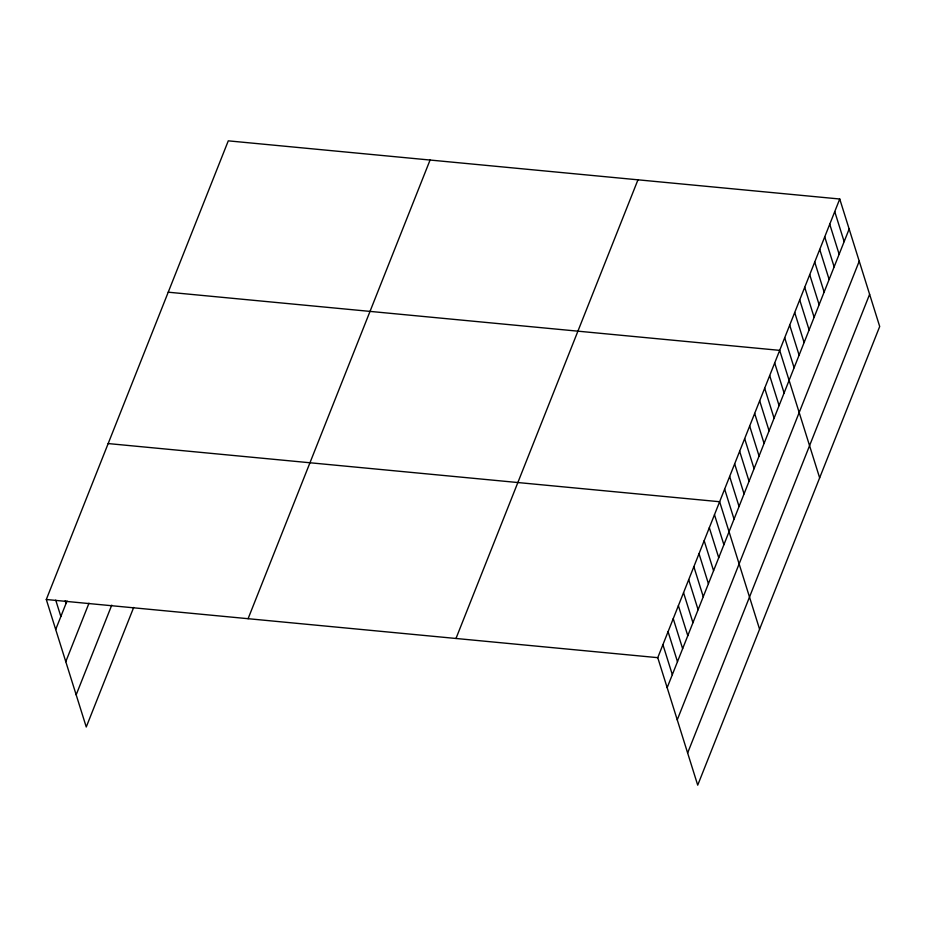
<?xml version="1.0" encoding="UTF-8"?>
<svg xmlns="http://www.w3.org/2000/svg" width="926" height="926" viewBox="0 0 926 926"><rect width="100%" height="100%" fill="white"/><g stroke="black" fill="none" stroke-linecap="round" stroke-linejoin="round"><path stroke-width="1.39" d="M133.691 607.433L86.257 726.991L46.3 599.504L228.282 140.845L839.743 199.009L879.7 326.496L697.718 785.155L657.761 657.668L839.743 199.009M55.699 629.506L67.042 600.916M65.781 661.673L88.989 603.196M76.175 694.824L111.745 605.153M248.087 618.707L430.069 160.036M455.986 638.477L637.968 179.806M667.171 687.671L849.154 229.011M677.253 719.849L859.235 261.178M687.636 752.988L869.618 294.318M168.231 292.199L779.692 350.364L819.649 477.851M108.168 443.566L719.641 501.73L759.586 629.217M46.3 599.504L657.761 657.668M834.743 211.614L844.142 241.617M829.742 224.231L839.141 254.233M824.73 236.848L834.141 266.85M819.73 249.453L829.129 279.455M814.73 262.07L824.128 292.072M809.718 274.686L819.128 304.689M804.717 287.303L814.116 317.294M799.717 299.908L809.116 329.911M794.705 312.525L804.104 342.527M789.704 325.142L799.103 355.144M784.692 337.747L794.103 367.749M774.692 362.98L784.09 392.983M769.68 375.597L779.09 405.588M764.679 388.202L774.078 418.205M759.679 400.819L769.078 430.821M754.667 413.436L764.077 443.438M749.666 426.041L759.065 456.043M744.666 438.658L754.065 468.66M739.654 451.275L749.065 481.277M734.654 463.88L744.053 493.882M729.653 476.496L739.052 506.499M724.641 489.113L734.04 519.116M714.478 514.717L723.889 544.72M709.328 527.716L718.726 557.718M704.165 540.715L713.576 570.717M699.014 553.702L708.413 583.704M693.863 566.7L703.262 596.703M688.701 579.699L698.1 609.702M683.55 592.698L692.949 622.7M678.388 605.685L687.787 635.687M673.237 618.684L682.636 648.686M668.074 631.682L677.485 661.685M662.923 644.681L672.322 674.672M65.156 600.789L66.012 603.52M55.734 600.152L60.861 616.508"/></g></svg>
